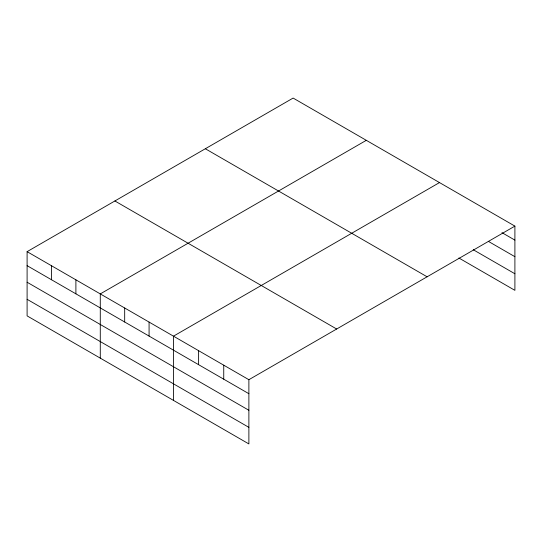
<?xml version="1.0" encoding="UTF-8"?>
<svg xmlns="http://www.w3.org/2000/svg" width="542" height="542" viewBox="0 0 542 542"><rect width="100%" height="100%" fill="white"/><g stroke="black" fill="none" stroke-linecap="round" stroke-linejoin="round"><path stroke-width="0.81" d="M458.884 257.999L514.9 290.343L514.9 226.116L293.12 98.068L27.1 251.657L27.1 315.884L248.88 443.932L248.88 379.698L27.1 251.657M366.311 140.324L100.284 293.913L100.284 358.14M439.494 182.579L173.474 336.169L173.474 400.396M248.88 379.698L514.9 226.116M501.973 232.653L514.9 240.113M488.328 241.346L514.9 256.691M473.247 249.72L514.9 273.764M205.337 148.752L427.11 276.799M114.89 200.974L336.663 329.014M27.1 265.661L248.88 393.702M27.1 282.233L248.88 410.274M27.1 299.313L248.88 427.353M223.744 365.186L223.744 379.19M198.609 350.674L198.609 364.678M149.077 322.083L149.077 336.081M124.68 307.998L124.68 321.995M75.894 279.828L75.894 293.832M51.497 265.743L51.497 279.747"/></g></svg>
